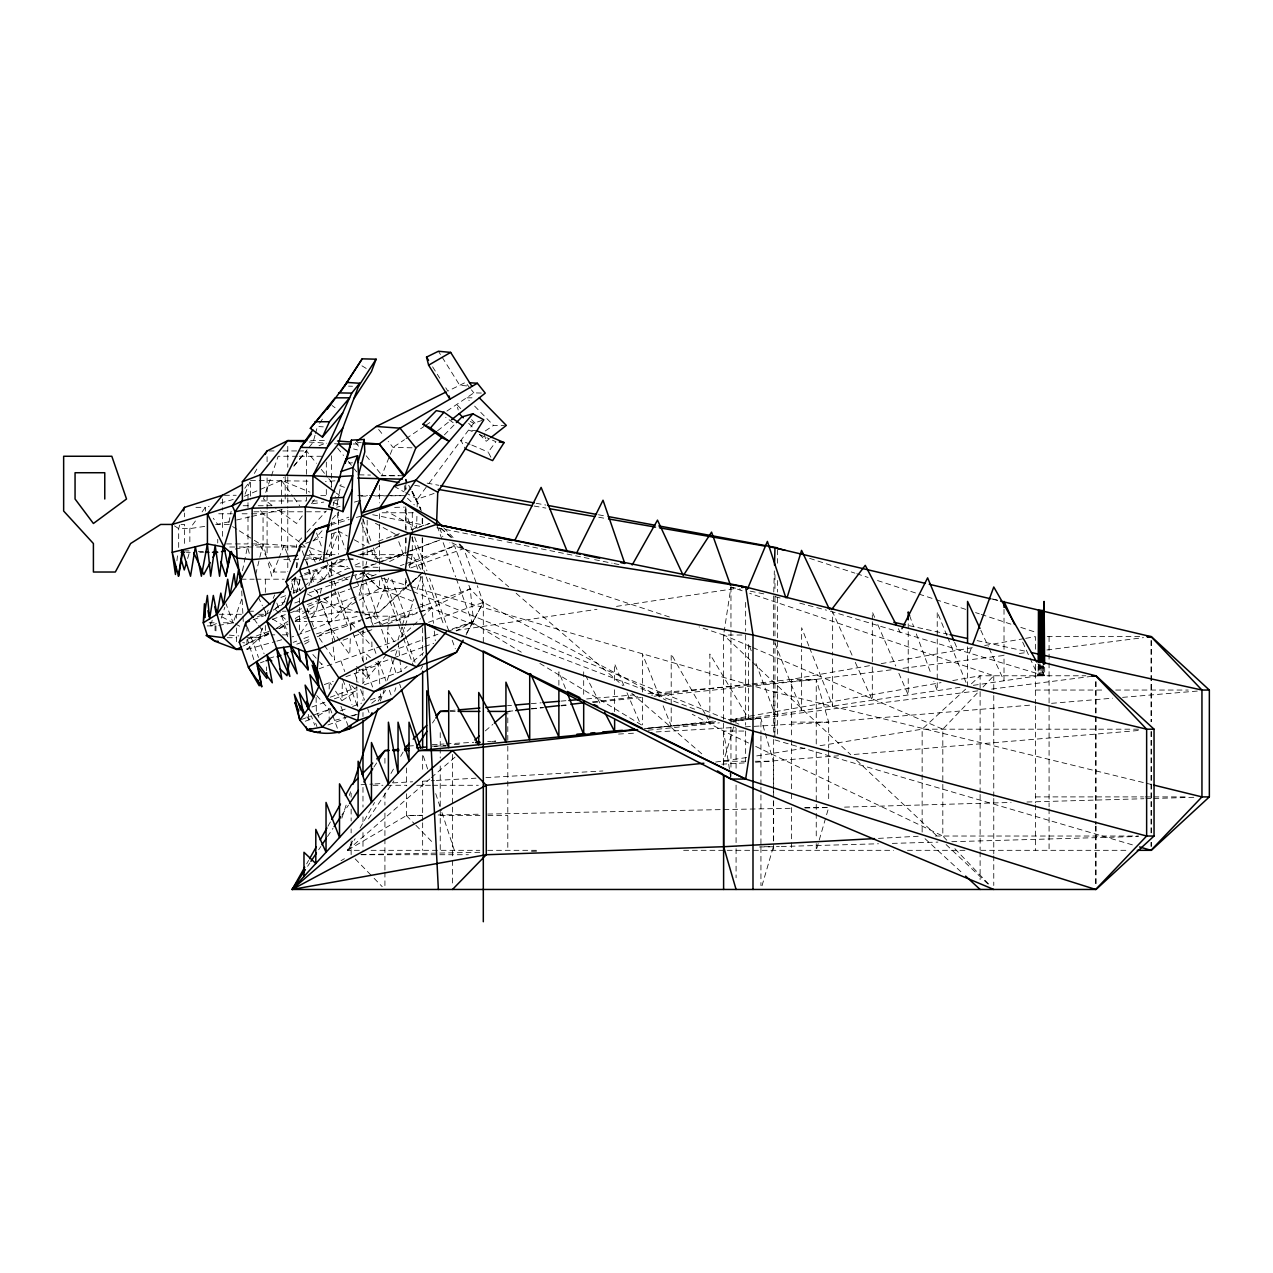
<?xml version="1.0" encoding="UTF-8"?>
<svg xmlns="http://www.w3.org/2000/svg" width="1273" height="1273" viewBox="0 0 1273 1273"><rect width="100%" height="100%" fill="white"/><g stroke="black" fill="none" stroke-linecap="round" stroke-linejoin="round"><path stroke-width="0.75" stroke-dasharray="5 3.75" d="M329.214 721.886L329.071 705.719M329.182 689.011L329.246 681.58L331.346 684.779M973.32 685.335L1038.1 675.772L1038.179 663.87M1039.007 663.87L1038.895 675.772L1038.848 663.87M1043.558 666.002L1043.478 675.772L1043.399 665.859M1040.057 663.87L1039.93 675.772L1039.834 663.87M1041.139 665.859L1041.028 675.772L1040.964 665.859M1042.316 665.859L1042.221 675.772L1042.141 665.859M356.615 668.245L356.87 690.65L341.896 700.755L342.437 678.604M416.908 516.313L416.621 527.754L386.562 511.253M417.146 506.765L417.337 499.127L427.935 484.838M773.761 592.025L774.334 570.909M350.298 638.728L349.725 654.624L340.973 642.356M350.568 630.771L350.855 622.831L358.779 631.71M176.931 560.804L177.759 552.975M387.772 629.88L389.299 616.132M293.124 593.504L295.447 576.987L289.21 583.989M296.848 567.694L298.264 558.386M742.207 590.799L730.957 586.996L723.605 635.02L723.605 764.707M336.884 505.397L338.745 495.865M339.127 493.956L341.005 484.424M228.869 522.614L231.113 511.364M216.394 623.579L211 625.902L212.145 620.174M242.459 570.734L247.503 546.801L249.938 555.999M361.627 583.989L359.05 595.207L404.719 587.76L410.702 582.716M362.041 582.111L366.767 561.52M406.405 580.408L404.719 587.76L379.179 612.186L363.951 615.161M409.349 567.551L412.293 554.678L412.293 535.551M311.726 617.516L316.197 611.215L322.324 584.848M333.096 505.747L335.308 496.343M255.73 574.346L263.05 543.921L263.05 513.783L260.535 510.712M315.036 435.271L313.11 442.288L308.289 448.303M315.513 433.504L317.438 426.487L323.278 426.869M179.652 525.065L178.681 528.613L178.681 550.875M296.45 592.852L300.476 578.276M246.946 639.667L246.946 649.437L259.947 637.709L262.445 628.703M723.653 765.216L723.653 761.254L734.457 724.082M734.998 722.221L736.08 718.513L941.065 682.614M762.018 885.737L773.363 846.72L779.315 846.545M187.624 558.497L189.852 550.875L184.267 550.875M401.838 627.096L397.94 640.064L412.07 626.65M402.395 625.25L405.196 615.973L390.731 576.255M262.222 628.098L258.817 639.317L264.1 653.845M394.694 691.366L395.855 687.738M291.246 589.781L295.447 576.987L300.539 590.99M341.848 818.189L346.813 803.072M349.295 795.514L350.552 791.742M380.388 701.073L384.112 689.743M387.231 680.291L398.417 646.302M401.52 636.85L404.623 627.414M405.26 625.52L413.948 599.074M417.067 589.638L421.411 576.414M221.216 618.169L224.796 607.348M241.743 599.09L233.134 622.799L218.845 625.377M969.469 653.097L971.49 647.591M329.198 556.842L338.841 531.318L347.402 536.013M326.095 554.598L335.054 531.525M245.068 494.099L249.81 482.085M278.246 559.897L271.786 576.255L267.664 561.043M278.962 558.083L283.974 545.353L291.024 563.525M388.631 578.101L373.435 616.275L362.328 620.317M402.809 475.768L381.884 475.322L389.538 456.116M390.238 454.381L393.023 447.396L404.448 439.694M283.847 602.304L286.759 595.303M308.862 585.644L315.513 569.843L323.644 579.199L348.038 568.251M257.48 616.578L266.455 614.27L268.698 608.987M273.202 598.39L274.697 594.857M319.3 560.661L323.231 552.53M466.013 635.004L483.31 602.336L477.232 585.66M378.145 701.137L385.56 690.348M466.698 632.983L483.31 602.336L470.198 588.858L454.588 545.958L449.846 542.807M420.838 669.343L422.684 666.002M254.393 473.445L258.292 466.523M306.666 863.842L308.591 860.421M327.925 826.272L330.837 821.149M359.304 850.316L347.465 850.316L354.228 838.35M360.036 828.102L374.533 802.499M390.97 773.459L394.837 766.632M400.645 756.385L403.541 751.261M307.62 866.308L309.832 862.999M318.664 849.775L320.876 846.465M327.495 836.536L333.017 828.277M341.848 815.054L348.484 805.125M373.88 767.094L377.19 762.145M422.302 815.293L406.437 815.579L347.465 850.316L355.199 838.732M368.438 818.889L393.85 780.858M432.502 723L434.714 719.691M319.603 423.273L323.915 416.844M317.136 583.177L323.644 579.199L337.409 559.706M300.523 633.27L307.239 623.818M244.782 488.291L249.333 481.958M195.421 521.007L189.852 528.613L189.852 545.305M202.089 511.889L205.43 507.338L209.138 506.288M429.112 483.247L473.604 423.288L482.101 420.392M490.869 457.214L488.227 452.106L495.945 441.699L486.843 437.785M302.29 515.836L296.561 523.489L277.641 509.502M311.471 503.599L314.908 499M386.515 654.497L362.678 683.665M293.84 466.316L307.095 449.799M244.289 496.327L281.444 480.367L283.943 477.423M293.968 465.663L306.507 450.944L316.404 463.261M313.031 541.136L323.247 529.393M332.173 519.129L338.57 511.794L338.57 525.288M301.733 537.874L296.561 543.539L296.561 547.326M306.92 532.225L326.318 511.03M946.841 840.26L942.816 836.027L942.816 729.19L977.68 692.639M983.042 687.022L993.767 675.772L749.717 593.345M444.404 434.873L455.018 424.004L445.661 417.305M300.508 590.29L303.308 587.585M304.724 586.232L325.761 565.96L347.609 558.656M411.259 590.767L405.737 588.508L411.227 583.225M412.595 581.904L422.206 572.643M311.917 629.642L331.585 621.479L356.297 597.849M419.899 575.285L379.179 612.186L359.782 612.186M413.486 625.298L420.551 618.598M421.968 617.246L431.865 607.858L470.198 588.858L473.572 621.224L456.275 630.978M307 716.731L309.005 719.881L311.71 717.32M965.618 689.139L922.145 729.19L817.059 746.169M971.426 683.792L980.115 675.772L1085.885 675.772M347.465 850.316L429.876 778.917M431.372 777.612L455.352 756.846M485.331 730.893L492.826 724.401M412.197 581.459L422.652 572.643L412.293 554.678L358.811 554.678M364.269 684.826L401.106 671.428L407.089 666.431M413.073 661.419L426.519 650.169M437.546 430.783L449.942 420.997M479.475 434.348L486.238 441.254L489.325 438.819M371.716 703.285L380.77 696.172L380.452 692.257M275.557 608.271L284.913 601.524M406.087 438.596L424.036 426.471M425.675 425.373L432.199 420.965M446.903 411.068L473.842 392.88L481.465 393.039M485.331 430.926L493.526 425.405L504.49 425.405M379.688 545.719L373.084 550.127L360.052 554.869M278.851 628.639L287.109 623.85M295.241 618.535L335.786 592.375M320.08 581.459L322.451 579.947M258.642 614.27L266.455 614.27L271.451 611.215M273.122 610.181L283.115 604.054L279.837 599.36M243.318 646L268.555 632.936M276.559 628.162L287.778 621.479M341.021 860.691L344.394 858.702M304.724 644.043L311.376 640.144M317.979 715.744L329.039 709.427L316.07 694.787L316.341 712.673M389.554 561.552L408.665 551.75M357.045 579.422L369.059 572.914M268.826 633.986L258.817 639.317L247.869 643.295L242.713 642.642M408.41 565.117L454.588 545.958L670.887 617.485M246.946 637.709L259.947 637.709L268.73 633.572M279.28 628.607L288.08 624.454M295.113 621.144L307.414 615.352M355.326 596.607L309.164 614.525L307.095 608.987M355.008 565.117L361.978 561.998M310.119 630.39L291.899 636.93M319.046 445.773L326.206 442.829M410.495 551.066L441.683 539.306M330.168 523.967L348.818 517.172M305.743 543.348L311.264 541.343M313.094 540.675L322.292 537.333M331.473 533.992L338.841 531.318L345.317 549.14M378.272 541.216L401.759 532.798M393.898 536.522L401.154 533.88M429.892 523.426L412.022 529.918L403.589 506.734M304.358 573.741L325.761 565.96L347.593 566.533M291.676 579.756L302.847 575.698M304.708 575.014L347.052 559.611M280.872 597.435L286.218 595.493M293.363 592.884L298.725 590.943M362.55 568.092L373.26 564.194M378.622 562.236L405.816 552.339M407.631 551.67L436.368 541.216M363.219 568.363L376.283 563.621M381.645 561.664L403.159 553.835L406.135 555.808M309.116 592.916L347.8 578.833M364.46 572.77L355.151 576.16L356.329 579.406M294.795 602.988L300.157 601.031M371.461 576.208L378.67 573.582M400.406 565.673L404.034 564.353M405.848 563.7L454.588 545.958M253.184 619.76L266.216 615.018M409.572 563.732L415.078 561.727L417.767 569.095M307.175 604.627L351.348 588.556M353.178 587.887L377.158 579.167M410.749 567.933L463.754 548.631L476.563 583.814M272.342 619.346L286.902 614.047M288.685 613.395L302.974 608.192M247.885 639.062L271.801 630.374M273.52 629.737L283.847 625.982L287.746 636.691M293.172 642.356L296.736 641.067M303.881 638.457L311.026 635.864M316.388 633.906L363.76 619.092M296.816 644.17L302.385 642.149M304.231 641.465L311.646 638.775M317.2 636.755L360.466 621.001M260.424 662.803L264.148 661.451M374.469 623.706L416.016 608.574M417.83 607.921L470.198 588.858M359.097 632.761L364.619 630.74M383.03 624.041L417.639 612.186M343.089 640.16L348.595 638.155M354.101 636.166L365.303 632.092M367.165 631.408L374.628 628.687M387.676 623.945L431.865 607.858L420.456 576.478M428.492 622.29L483.31 602.336L666.145 700.277M318.95 668.818L396.11 640.733M390.827 651.346L423.193 639.571M425.007 638.903L439.503 633.636M473.572 621.224L448.573 630.326L429.622 578.276M448.16 631.249L472.235 622.481L521.278 652.174M358.556 670.664L391.829 658.555M393.691 657.886L422.954 647.225M424.736 646.573L433.711 643.311M324.265 684.588L333.287 681.31M345.874 676.727L378.256 664.936L378.049 661.037M330.28 697.206L356.87 687.531M311.949 706.992L325.84 701.932M334.369 698.829L356.87 690.65L358.047 712.037M301.446 719.484L311.344 715.872L314.686 725.085M314.415 714.758L329.039 709.427M305.265 721.234L312.728 718.513M340.48 710.827L347.418 708.297M352.637 706.404L361.564 703.157M370.348 699.959L380.77 696.172M327.957 724.974L345.413 718.624M352.701 715.967L358.159 713.978M434.045 493.463L417.337 499.127L405.705 492.746M411.052 529.648L429.606 523.346M360.339 554.391L373.084 550.127L376.219 558.736M269.033 658.364L276.018 656.2M419.422 611.645L431.865 607.858L433.488 623.324M329.596 582.716L349.995 576.558M351.857 576.001L362.98 572.643L374.437 575.969M336.502 507.306L340.082 506.272M354.387 502.119L359.75 500.56M331.346 524.715L349.232 519.527M356.392 517.459L361.755 515.899M365.606 618.551L373.435 616.275L405.196 615.973M220.245 503.137L233.198 499.477M246.946 649.437L275.048 641.624M276.909 641.099L282.542 639.539M334.64 720.407L349.104 716.444M350.918 715.951L356.345 714.471M334.942 480.828L325.474 481.592M229.076 521.787L214.023 525.001M236.619 520.005L249.826 516.902M251.72 516.456L284.261 509.12M308.734 621.479L331.585 621.479L362.041 615.527M235.234 549.061L253.327 545.719M255.268 545.353L263.05 543.921L301.574 546.563M295.575 620.046L309.212 617.548M311.169 617.182L338.443 612.186L357.84 612.186M869.475 665.699L791.392 679.368L651.569 695.169M881.187 663.647L972.954 647.575M984.665 645.522L1023.699 638.68M1025.656 638.346L1035.426 636.627L1035.426 650.487M952.777 680.562L980.115 675.772L980.115 689.632M334.942 500.321L338.65 499.684M715.744 762.05L747.012 757.483M756.735 755.907L807.337 747.728M312.665 503.758L323.803 502.071M204.73 526.385L189.852 528.613L178.681 528.613L172.221 524.444M456.1 630.453L596.957 609.306M616.514 606.378L735.858 588.46M754.205 717.67L729.19 720.391M756.098 717.399L959.969 687.309M293.427 590.513L301.224 589.415M891.164 669.821L816.248 679.368L654.115 696.22M902.987 668.309L1003.522 655.484M1019.291 653.479L1027.184 652.476M1046.899 649.962L1143.488 637.63M977.791 690.857L733.264 721.393M991.587 689.107L1092.123 676.281M507.8 740.361L507.8 711.416L513.719 710.748M531.43 708.743L543.253 707.406M560.979 705.417L568.856 704.526M592.486 701.853L637.789 696.729M647.464 728.522L716.397 720.741M728.204 719.404L753.839 718.513M376.999 558.561L404.448 555.537M406.405 555.33L412.293 554.678M507.8 711.416L513.735 710.795M531.525 708.95L543.396 707.724M561.186 705.879L569.095 705.051M592.82 702.585L642.26 697.445M648.243 730.225L719.42 722.825M644.377 728.633L715.665 721.711M450.117 710.573L456.068 710.063M507.513 705.688L511.475 705.353M531.271 703.667L541.168 702.823M560.947 701.121L566.883 700.627M586.678 698.941L634.177 694.883M648.021 693.705L816.248 679.368L828.675 722.109L828.675 747.935M434.395 746.344L446.282 745.341M454.19 744.657L460.126 744.148M491.792 741.459L495.754 741.109L487.718 741.507M648.132 728.124L715.426 722.396M733.232 720.868L760.936 718.513L764.723 731.514M745.421 726.835L828.675 722.109L1031.83 705.003M1051.562 703.332L1112.697 698.193M1122.563 697.365L1197.511 691.048M755.526 762.256L838.461 755.764M854.231 754.443L1140.242 730.352M408.426 746.026L414.377 745.692M432.215 744.673L444.102 744.005M446.091 743.878L473.842 742.302M618.551 734.06L626.475 733.614M628.464 733.503L634.415 733.168M656.216 731.927L735.508 727.408M361.055 784.725L372.941 784.041M374.93 783.929L382.855 783.484M392.768 782.911L412.595 781.781M422.493 781.224L434.395 780.54M436.384 780.429L476.022 778.169M485.936 777.612L602.893 770.961M721.823 764.182L745.612 762.829M348.818 463.006L352.462 462.815M878.465 838.382L918.167 836.25M394.646 507.386L404.448 507.084M844.54 807.13L1011.08 802.451M1026.945 802.006L1143.918 798.728M1145.907 798.664L1151.858 798.505M1153.831 798.442L1195.474 797.28M781.304 846.497L878.45 843.776M892.325 843.378L937.93 842.105M951.806 841.708L1138.189 836.472M438.167 814.991L479.794 814.195M487.718 814.052L791.01 808.291M804.886 808.021L828.675 807.575L816.248 850.316L816.248 840.594M361.055 854.549L479.985 852.289M531.525 851.303L537.477 851.191M759.488 846.975L773.363 846.72L760.936 846.72M361.039 496.152L366.99 496.072M374.93 495.993L388.822 495.834M390.811 495.802L404.719 495.658M471.997 397.828L466.523 397.828L469.212 400.581M310.628 440.601L327.782 440.601M353.257 443.991L358.811 443.991M269.064 450.944L274.968 450.944M282.861 450.944L296.657 450.944M298.63 450.944L306.507 450.944L306.507 476.293M297.421 456.259L278.151 456.259L263.447 499L276.066 508.341M299.346 456.259L324.392 456.259M381.136 475.8L398.815 475.8M250.479 480.367L310.166 481.162M224.43 495.277L236.205 495.277M320.764 495.658L328.625 495.658M357.84 495.658L367.531 495.658M369.472 495.658L385.067 495.658M387.04 495.658L402.745 495.658M261.379 500.957L306.507 500.957L306.507 478.107M312.219 500.957L317.916 500.957M243.175 505.731L250.479 505.731M258.212 505.731L273.695 505.731M195.931 507.338L205.43 507.338L205.43 511.141M253.884 511.794L302.56 511.794M306.507 511.794L325.363 511.794M413.439 512.764L379.449 512.764L379.449 522.423M218.701 513.783L232.291 513.783M242.109 513.783L247.996 513.783L247.996 543.921L224.43 543.921M251.752 513.783L263.05 513.783L299.426 542.107M181.021 524.444L184.537 524.444L184.537 546.738M229.283 524.444L217.747 524.444L213.275 518.222M251.752 543.921L263.05 543.921L267.155 559.133M229.665 547.008L237.239 547.008M239.133 547.008L298.455 547.008M300.348 547.008L306.029 547.008M186.431 552.307L190.234 552.307M199.734 552.307L203.537 552.307M309.291 554.678L321.178 554.678M323.151 554.678L335.038 554.678M306.507 558.083L327.256 558.083M283.831 559.643L291.597 559.643M293.49 559.643L301.112 559.643M303.022 559.643L322.053 559.643M339.493 559.643L357.299 559.643M285.598 572.023L274.65 572.023L268.348 560.295M241.106 579.199L254.154 579.199M256.016 579.199L284.261 579.199M293.729 579.199L323.644 579.199M248.537 611.215L254.139 611.215M282.367 611.215L286.154 611.215M293.729 611.215L303.133 611.215M304.995 611.215L316.197 611.215M218.972 614.27L241.743 614.27M295.4 621.479L306.825 621.479M209.154 622.799L215.057 622.799L215.057 633.365M223.3 622.799L233.134 622.799L225.989 603.736M207.197 625.902L215.949 625.902L215.949 633.54M258.626 625.393L265.341 634.845L274.809 634.845M282.367 634.845L288.048 634.845M741.968 635.02L723.605 635.02L699.132 626.873M1047.218 636.627L1143.154 636.627M227.246 637.709L236.539 637.709M1035.426 690.046L1104.2 690.046M1115.721 690.046L1188.234 690.046M777.596 691.907L773.65 691.907L752.645 685.797M450.165 711.416L456.132 711.416M755.621 718.513L760.936 718.513L760.936 734.06M791.392 722.109L828.675 722.109M1138.587 729.19L922.145 729.19L922.145 772.727M743.814 731.052L723.605 731.052L692.257 714.264M432.279 746.137L446.186 746.137M723.653 761.254L745.644 761.254M755.207 761.254L773.363 761.254L773.363 785.107M373.005 785.282L382.934 785.282M386.912 785.282L406.787 785.282M416.732 785.282L430.64 785.282M432.629 785.282L478.33 785.282M1035.426 796.898L1143.504 796.898M1145.111 796.898L1188.234 796.898M804.775 807.575L826.893 807.575M406.437 793.763L406.437 815.579L422.35 815.579M440.235 815.579L479.985 815.579M487.925 815.579L507.8 815.579M935.305 836.027L1138.587 836.027M371.143 850.316L479.81 850.316M487.734 850.316L537.206 850.316M683.649 850.316L725.212 850.316M727.185 850.316L893.582 850.316M907.458 850.316L964.966 850.316M980.831 850.316L1127.576 850.316M361.071 854.724L468.4 854.724M412.054 447.81L393.023 447.396L388.233 441.429M359.05 474.829L370.459 475.068M348.531 386.149L352.51 386.244M355.533 566.74L379.354 567.36M198.349 551.304L203.807 551.591M348.102 558.608L355.74 559.022M309.212 442.033L326.747 443.211M334.544 443.72L338.443 443.991M357.363 442.431L361.325 442.718M229.204 635.116L238.815 635.927M250.335 636.898L259.947 637.709M466.714 385.91L459.712 385.258L441.46 356.106M476.802 430.831L468.639 429.956L472.283 431.515M414.696 485.299L422.525 486.668M534.135 506.033L545.878 508.086M598.756 517.252L606.585 518.62M427.139 483.135L438.835 485.299M536.172 503.281L545.91 505.063M598.469 514.769L604.325 515.851M372.718 514.738L423.32 524.985M436.941 527.738L505.063 541.518M507.004 541.916L592.645 559.245M594.586 559.643L612.106 563.175M614.047 563.573L619.887 564.751M730.829 587.203L740.568 589.176M750.29 591.149L763.911 593.902M909.304 625.695L948.067 634.225M977.139 640.621L1027.534 651.696M992.86 599.297L998.653 600.665M992.351 598.915L1000.085 600.745M1151.794 784.598L773.65 691.907L774.907 738.006M353.623 448.955L357.347 449.894M775.289 596.719L782.736 598.676M799.826 603.163L826.527 610.181M382.075 578.181L408.824 585.946M410.733 586.503L750.736 685.256M774.971 739.915L1133.893 845.288M830.346 611.183L1044.735 675.772L1044.656 666.002M305.329 554.678L322.069 559.897M331.362 562.793L349.964 568.585M809.644 558.338L854.899 573.136M856.777 573.741L868.091 577.449M877.511 580.536L917.101 593.473M918.995 594.093L934.08 599.026M935.957 599.647L966.127 609.512M975.548 612.584L979.319 613.825M981.212 614.429L1011.367 624.295M1020.803 627.382L1035.888 632.315M333.303 502.628L340.718 505.158M339.732 485.681L345.047 487.527M309.625 547.613L321.528 551.925M326.636 553.771L331.744 555.617M412.882 601.317L379.449 588.508L371.223 580.583M420.313 604.15L695.122 709.363M413.089 591.515L738.929 724.178M281.444 503.774L281.444 480.367L309.896 492.126M479.571 434.65L485.029 437.005M470.023 444.293L460.921 440.378L465.329 448.86M471.837 445.073L488.227 452.106M751.006 646.779L723.605 635.02L751.054 660.862M752.836 647.575L942.816 729.19M748.556 743.002L723.605 731.052L730.957 779.06M755.685 746.408L942.816 836.027M451.947 542.791L463.754 548.631L459.744 544.462M222.011 616.896L233.643 623.022M235.298 623.897L241.95 627.398M307.43 594.045L312.633 596.846M314.351 597.785L321.289 601.524L373.435 616.275L384.907 627.159M470.278 421.458L473.604 423.288M394.073 486.35L404.05 491.839M375.44 523.283L396.205 534.692M354.244 539.784L364.524 545.417M361.946 365.828L366.688 368.709M539.879 663.424L643.024 725.849M342.103 576.112L325.761 565.96L347.513 625.711M343.726 577.13L351.905 582.207M272.629 619.012L283.847 625.982M232.625 526.576L237.637 529.743M239.308 530.809L252.675 539.291M254.345 540.357L259.358 543.539L267.457 558.624M407.631 556.794L415.078 561.727M332.062 405.546L335.085 407.726M336.374 493.128L339.509 495.436M300.937 543.3L305.488 546.833M441.047 528.327L451.565 537.429M459.076 543.921L508.643 586.789M516.154 593.282L622.799 685.526M631.806 693.324L702.41 754.38M440.84 528.247L452.297 538.447M459.458 544.812L463.754 548.631M925.041 838.7L962.722 873.421M370.379 657.68L366.433 654.051L366.64 659.605M375.63 662.517L378.256 664.936L380.293 690.316M752.502 662.231L850.746 754.746M856.522 760.188L937.421 836.393M946.094 844.556L989.439 885.371M407.471 498.284L414.377 504.872M369.902 579.247L362.98 572.643L362.98 582.493M371.286 580.583L379.577 588.508L406.055 588.508L406.055 582.222M314.32 589.113L318.584 593.186M324.249 598.612L338.443 612.186L379.577 588.508L379.449 578.388M275.429 609.656L286.409 620.174M369.838 579.247L362.98 572.643L381.009 627.414M351.634 685.59L356.87 690.65M474.622 406.103L493.526 425.405M460.746 408.585L456.689 404.448L458.216 409.986M471.551 419.629L476.945 425.134M468.687 423.32L474.081 428.842M406.437 815.579L414.552 823.917M415.905 825.302L433.472 843.363M355.199 858.893L372.766 876.954M374.119 878.338L382.218 886.676M443.72 527.77L453.077 537.508M954.893 848.693L989.758 885.244M356.583 666.368L367.324 678.079L366.91 666.988M312.84 654.497L318.091 660.337M319.396 661.785L322.021 664.697L321.496 660.91M360.1 633.19L371.971 646.525L371.796 640.605M470.246 388.392L465.457 382.425L447.841 391.113L443.784 384.637M471.456 389.888L473.842 392.88M378.638 429.478L383.428 435.446M355.374 442.288L360.195 448.303M366.226 455.798L381.884 475.322M337.552 448.048L343.519 455.479M348.293 461.431L353.082 467.382M354.276 468.878L356.663 471.853M321.337 469.419L327.511 477.12M328.752 478.664L331.219 481.751L331.219 487.511M281.444 480.367L292.838 496.215M293.983 497.807L299.68 505.731M339.875 640.812L331.123 628.544L321.289 601.524L306.554 606.887L309.18 614.095M254.139 619.092L257.496 623.818M394.264 641.703L387.565 632.124L387.66 647.305M335.563 691.159L341.896 700.755M438.405 351.253L440.442 354.483M432.629 366.831L439.726 378.161M1037.877 663.822L1044.735 675.772M705.035 713.739L671.205 653.988L671.205 726.024L662.358 703.858M705.99 715.442L709.857 722.268M898.34 628.703L900.17 632.22M585.516 675.327L600.983 705.178M412.181 491.553L420.917 509.232L412.404 491.649M410.94 489.787L405.737 479.189L405.737 491.044M411.8 491.553L421.331 510.998M309.562 550.366L315.306 562.157M258.308 597.164L262.381 605.725M263.193 607.428L266.455 614.27M980.815 630.294L988.278 646.525M989.105 648.339L1004.015 680.8L1004.015 655.006M1022.68 642.149L1029.173 656.311M1029.984 658.077L1038.1 675.772M852.067 655.181L832.637 611.931L832.637 655.086M855.297 662.39L872.307 700.245L872.307 666.877M874.646 617.341L872.307 611.931L872.307 619.776M877.781 624.566L895.731 666.065M898.865 673.29L908.222 694.947L908.222 675.183M623.897 685.558L614.62 663.933L614.62 681.835M627 692.767L640.144 723.414M954.607 642.372L957.614 649.532M946.841 635.466L937.23 611.931L937.23 690.666L933.857 681.501M947.589 637.28L966.812 684.381M659.414 696.474L642.451 653.988L642.451 695.344M808.848 645.968L801.64 627.748L801.64 647.496M809.564 647.798L832.637 706.101L832.637 657.043M775.082 643.517L801.64 710.668L801.64 649.469M565.451 688.422L558.879 671.826L558.879 685.638M751.245 650.805L748.508 643.517L748.508 718.513L709.857 653.988L709.857 718.37M756.003 663.567L775.082 714.599M909.574 615.591L913.632 626.571M916.321 633.906L931.152 674.181M439.631 527.945L442.861 536.84M437.196 526.195L455.591 576.764M456.275 578.626L472.235 622.481M414.616 537.047L426.916 570.813M452.186 640.255L455.288 648.769M411.911 537.413L425.628 575.094M426.296 576.955L444.261 626.284M398.735 541.646L403.159 553.835M363.06 519.464L371.493 542.648M373.435 547.995L377.97 560.454M384.319 577.878L406.66 639.285M407.344 641.131L415.332 663.106M361.421 522.805L369.313 544.478M371.207 549.697L374.373 558.401M380.882 576.255L397.001 620.556M398.29 624.088L402.809 636.5M403.446 638.266L413.136 664.904M356.917 581.013L373.801 627.398M374.198 648.705L376.156 654.083M378.765 661.26L385.99 681.071M389.315 690.221L391.145 695.265M316.563 533.005L322.483 549.252M326.413 560.088L332.126 575.746M334.035 581.029L336.008 586.423M337.982 591.865L372.973 687.993M354.801 673.465L358.031 682.344M360.609 689.441L364.492 700.086M367.722 708.95L369.011 712.498M302.242 550.891L304.931 558.258M305.6 560.088L308.273 567.456L306.586 560.2M308.941 569.302L313.429 581.602M316.563 590.211L317.741 593.457M318.33 595.064L335.213 641.449M340.862 660.846L344.776 671.603M349.343 684.174L357.808 707.39M342.946 679.798L351.984 704.637M311.805 621.94L313.826 627.494M340.957 706.356L342.867 711.607M343.503 713.357L348.611 727.376M330.121 708.313L332.046 713.564M332.683 715.315L339.048 732.834M317.486 713.628L318.839 717.32M276.846 603.084L280.203 612.297M281.556 615.989L288.112 634.002M315.704 723.255L316.961 726.676M247.614 627.589L250.097 634.4M251.338 637.821L258.483 657.441M253.82 659.637L247.487 639.507M381.629 629.308L387.851 648.196M391.575 659.525L396.555 674.626M399.658 684.078L400.9 687.85M427.633 769.067L422.652 753.95L422.652 771.661M435.716 793.636L441.317 810.63M441.938 812.524L454.366 850.316M765.264 733.375L773.363 761.254M484.201 433.886L486.238 441.254M291.851 583.034L294.54 593.123M308.687 569.381L312.06 584.084M210.236 622.083L211 625.902M308.257 714.328L309.005 719.881M337.25 513.067L338.507 522.646M434.284 631.058L435.302 640.733M398.131 642.022L399.722 657.711M399.913 659.669L401.106 671.428M241.711 590.974L242.904 614.541M243 616.498L243.302 622.386M266.391 666.925L266.534 670.744M371.143 616.944L371.414 626.809M1151.381 640.59L1151.381 721.711M1151.381 731.593L1151.381 834.483M1151.381 842.392L1151.381 846.354M1150.999 640.59L1150.999 721.711M1150.999 731.593L1150.999 834.483M1150.999 842.392L1150.999 846.354M1096.069 681.707L1096.069 824.156M1096.069 826.145L1096.069 885.499M1095.687 681.707L1095.687 824.156M1095.687 826.145L1095.687 885.499M1049.079 636.627L1049.079 806.78M1049.079 808.769L1049.079 850.316M1035.426 664.331L1035.426 703.905M1035.426 705.879L1035.426 802.833M1035.426 804.807L1035.426 850.316M1004.015 609.369L1004.015 653.017M993.767 675.772L993.767 693.578M993.767 695.567L993.767 796.468M993.767 798.442L993.767 853.849M993.767 855.822L993.767 885.499M980.115 691.605L980.115 792.506M980.115 794.479L980.115 849.887M980.115 851.86L980.115 879.563M967.56 646.764L967.56 686.179M922.145 774.7L922.145 832.081M908.222 623.786L908.222 629.721M908.222 631.694L908.222 673.194M872.307 621.733L872.307 664.92M828.675 749.924L828.675 801.608M816.248 743.973L816.248 679.368L791.392 679.368L791.392 738.006M816.248 751.913L816.248 811.458M816.248 813.399L816.248 838.652M791.392 739.995L791.392 791.679M791.392 793.668L791.392 801.608M791.392 807.575L791.392 850.316M777.596 549.777L777.596 563.223M777.596 580.504L777.596 592.025M777.596 597.833L777.596 736.08M774.971 574.744L774.971 592.025M774.971 595.875L774.971 736.08M773.65 595.875L773.65 737.449M773.65 739.422L773.65 798.823M773.65 800.812L773.65 850.316M773.363 787.08L773.363 793.047M773.363 801.003L773.363 842.742M760.936 736.001L760.936 785.107M760.936 787.08L760.936 793.047M760.936 795.036L760.936 885.562M745.644 602.368L745.644 631.169M745.644 635.02L745.644 725.164M745.644 731.052L745.644 761.779M736.08 718.513L736.08 726.278M736.08 728.22L736.08 771.183M736.08 785.107L736.08 846.72M736.08 848.661L736.08 877.797M730.957 586.996L730.957 725.164M730.957 727.138L730.957 769.465M730.957 771.39L730.957 777.151M642.451 697.302L642.451 724.878M614.62 689.775L614.62 711.639M583.686 671.826L583.686 697.302M507.8 746.137L507.8 850.316M483.31 602.336L483.31 643.995M452.504 754.428L452.504 805.125M452.504 807.114L452.504 858.591M452.504 860.516L452.504 885.594M440.235 732.643L440.235 746.137M440.235 748.126L440.235 758.04M440.235 765.98L440.235 807.655M440.235 809.628L440.235 850.316M422.652 518.557L422.652 526.29M422.652 537.874L422.652 570.702M422.652 576.574L422.652 610.085M422.652 627.828L422.652 655.42M422.652 781.479L422.652 820.814M422.652 822.788L422.652 850.316M422.206 518.557L422.206 526.29M422.206 537.874L422.206 570.702M412.293 512.589L412.293 533.626M406.437 767.969L406.437 785.823M406.055 479.189L406.055 489.055M406.055 508.818L406.055 530.157M406.055 537.874L406.055 543.666M405.737 506.845L405.737 530.157M405.737 537.874L405.737 555.251M405.737 578.388L405.737 588.508M404.719 485.729L404.719 491.68M384.923 758.278L384.923 765.996M384.923 793.222L384.923 805.125M384.923 813.065L384.923 836.87M384.923 838.859L384.923 870.159M384.923 872.1L384.923 885.594M379.577 485.108L379.449 502.899M379.577 524.349L379.449 564.91M379.449 566.851L379.449 572.643M367.197 520.084L367.197 547.772M367.197 549.761L367.197 557.669M362.98 518.557L362.98 549.459M362.98 551.4L362.98 559.118M362.98 561.043L362.98 568.776M362.98 584.466L362.98 614.032M362.98 629.801L362.98 661.324M362.98 669.216L362.98 688.916M362.98 690.889L362.98 700.739M362.98 712.562L362.98 716.508M362.98 787.382L362.98 807.05M362.98 816.884L362.98 824.745M362.98 832.606L362.98 850.316M351.141 793.222L351.141 797.184M351.141 809.103L351.141 821.005M351.141 828.93L351.141 832.908M351.141 840.848L351.141 854.724M338.57 527.213L338.57 554.232M331.585 455.814L331.585 486.461M331.585 522.057L331.585 526.02M331.585 533.928L331.585 555.696M331.585 561.616L331.585 575.46M331.585 583.352L331.585 621.479M326.318 462.131L326.318 477.773M326.318 489.516L326.318 497.329M299.394 579.199L299.394 590.497M299.394 598.024L299.394 605.566M299.394 607.444L299.394 631.106M296.561 562.523L296.561 568.235M287.778 446.314L287.778 467.223M287.778 476.77L287.778 496.168M287.778 497.886L287.778 508.213M287.778 510.187L287.778 571.497M285.2 476.484L285.2 499M281.444 509.661L281.444 547.008M267.091 456.721L267.091 462.497M267.091 477.9L267.091 556.158M265.341 579.199L265.341 592.375M265.341 611.215L265.341 616.562M265.341 625.489L265.341 634.845M250.479 482.324L250.479 499.875M247.996 495.277L247.996 500.83M247.996 502.692L247.996 510.091M246.946 625.998L246.946 631.854M236.539 614.27L236.539 618.185M236.539 627.955L236.539 643.581M222.457 498.984L222.457 510.091M222.457 513.783L222.457 536.379M217.747 539.306L217.747 543.014M184.537 513.035L184.537 516.838M331.123 628.544L318.027 636.245L334.656 660.114L331.123 628.544"/><path stroke-width="1.5" d="M1038.195 661.88L1038.609 610.276L1038.832 661.88M1039.023 661.88L1039.484 610.276L1039.834 661.88M1043.574 664.045L1044.099 601.429L1044.64 664.045M1040.073 661.88L1040.646 610.276L1040.948 661.88M1041.171 661.88L1041.744 610.276L1042.126 661.88M1042.364 661.88L1042.873 610.276L1043.367 663.87M456.402 422.572L461.972 416.892L472.84 413.789L483.804 419.819L437.753 492.205L436.544 524.428L299.537 569.874L286.091 581.793L292.36 599.026L288.716 611.358L291.262 646.191L300.539 661.626L298.55 649.166M774.493 565.132L774.971 547.851L769.099 546.833M342.994 511.635L343.583 497.393L352.716 475.752L339.986 476.5L330.853 498.141L328.832 506.686L342.994 511.635L352.128 489.994M338.777 481.64L341.164 471.487L345.97 459.107L357.602 455.734L353.067 467.398L350.696 523.887L347.131 553.532L353.623 571.338L349.852 584.084L365.462 626.984L383.682 653.94L416.669 666.75L456.546 652.237L463.165 640.176M328.307 524.635L315.243 529.393L299.537 569.874L306.491 589.017L302.449 602.718L319.237 648.848L317.12 669.471L318.855 686.561L336.995 712.1L357.793 720.598L370.3 716.047L392.37 698.622L417.178 676.011L456.546 652.237L462.083 641.735M176.295 566.66L175.451 574.489L172.221 552.307L178.506 576.255L183.089 549.713M223.093 546.833L219.577 576.255L215.153 545.353L210.65 576.255L207.419 543.921L207.419 513.783L222.457 495.277L241.727 485.029M323.342 561.711L326.89 532.05L332.651 507.625M178.506 576.255L182.294 549.904L190.52 576.255L195.342 546.801L201.373 576.255L207.419 543.921L224 547.008L237.096 558.083L252.165 559.643L297.452 555.41M357.602 455.734L359.75 500.56L361.755 515.899L410.622 533.864L405.323 569.906L424.88 623.595L438.358 889.461M299.394 550.938L300.237 545.369L315.243 529.393L329.564 525.24M361.755 512.748L401.632 501.371L436.544 524.428L745.644 586.996L1095.687 675.772L1146.639 729.19L1146.639 836.027L1095.687 889.461L745.644 779.06L752.995 731.052L424.88 623.595L365.462 626.984L319.237 648.848L305.838 652.142L291.262 646.191L266.821 621.351L275.509 599.392L287.969 585.389M289.798 658.968L286.982 675.661L280.076 669.009M241.743 649.437L236.539 649.437L223.523 637.709L217.031 614.27L220.818 593.091L223.427 604.946L227.692 579.199L229.999 595.366L234.137 573.693L235.776 586.964L238.433 570.352L248.537 611.215L253.025 617.516M220.85 561.52L225.814 576.255L230.349 551.782M345.97 459.107L345.158 463.213L351.443 440.14L364.205 439.456L364.81 451.788L358.525 474.861M349.9 448.001L351.443 440.14M230.54 552.53L227.851 565.53L224 547.008L207.419 513.783L172.221 524.444L160.684 524.444L130.61 543.539L115.334 572.023L93.406 572.023L93.406 543.539L63.65 511.03L63.65 456.259L111.817 456.259L126.52 499L93.406 523.489L75.059 499L75.059 472.729L104.768 472.729L104.768 499M225.814 576.255L231.336 551.48L241.297 576.255M346.527 460.428L349.423 449.783M357.92 462.529L364.205 439.456M327.225 409.222L346.988 382.425L359.654 383.268L342.771 428.174L338.443 443.991L312.903 475.8L312.903 495.658L305.329 506.845L305.329 541.28M183.567 510.887L184.537 507.338L222.457 495.277M186.51 562.316L184.267 569.954L180.909 558.497M787.048 597.769L801.56 550.397L829.503 609.401M224 547.008L235.028 511.794L242.379 500.957L242.379 481.751L267.091 450.944L287.778 440.601L306.825 440.601M257.098 661.371L261.729 686.656L248.378 667.179L239.276 642.197L245.753 622.465L275.509 599.392M290.658 591.611L285.868 606.234L239.276 642.197M353.035 784.184L377.906 708.631M972.843 643.915L993.767 586.996L1036.89 662.119M341.148 391.113L362.184 358.843L376.108 359.193L371.445 371.589L353.814 398.799M286.091 581.793L300.237 545.369M328.959 526.751L326.89 532.05L350.696 523.887L359.75 500.56M436.002 431.993L415.857 447.889L404.719 475.8L379.179 443.991L363.314 442.861M747.346 589.383L767.396 541.407L785.855 597.785M328.832 506.686L331.887 499.477M322.467 437.069L329.421 421.729L349.614 397.828L335.149 397.828L310.341 428.365L322.467 437.069L342.66 413.168M359.654 383.268L351.746 393.118L326.954 447.889L312.903 475.8L260.313 474.829L242.379 481.751M372.05 712.737L370.3 716.047C352.987 730.925 329.596 738.197 307.668 729.715L299.792 720.072L308.464 708.265L318.855 686.561L312.187 665.127L318.027 678.366L312.903 661.387M286.616 475.322L300.651 447.396L312.824 429.908M901.936 628.719L927.619 577.862L953.859 640.574M210.252 562.491L203.807 574.489L193.687 552.705M213.021 557.351L215.789 552.196L217.747 552.307L212.464 552.307M265.134 454.413L267.091 450.944M632.172 564.989L657.489 520.132L683.283 575.587M305.313 441.779L287.778 440.601L260.313 474.829L260.313 496.168L252.165 508.213L252.165 559.643L241.106 579.199L217.031 614.27L203.266 622.799L207.197 635.116L215.057 641.274L236.539 649.437L241.615 646.859M1092.202 675.772L1096.069 675.772L1154.038 729.19L1154.038 836.027L1096.069 889.461L292.154 889.461L304.724 867.247M309.562 858.718L316.325 846.768M320.191 839.925L326.97 827.975M331.807 819.446L340.496 804.075M345.333 795.53L351.141 785.282L357.888 778.344M404.512 749.558L409.142 743.368M351.221 725.769L349.248 729.127L345.285 729.302M476.802 430.831L504.108 442.574L492.619 460.603L465.329 448.86M362.184 358.843L344.553 386.037L346.988 382.425M358.477 386.403L376.108 359.193M684.333 573.98L711.559 532.13L730.559 585.389M379.895 507.577L394.073 486.35L441.747 437.578L449.21 441.301L430.497 427.919L423.05 424.195L436.321 410.622L443.991 412.229L462.688 425.612M1154.038 729.19L1146.639 729.19L752.995 635.02L405.323 569.906L347.131 553.532L361.755 515.899L401.632 501.371L415.825 480.16L472.84 413.789M874.503 838.605L723.653 846.72L486.286 854.724L292.154 889.461L305.409 869.618M310.93 861.344L316.452 853.085M321.974 844.811L326.397 838.191M334.131 826.623L340.75 816.709M349.582 803.47L358.413 790.247M363.935 781.972L372.782 768.749M378.304 760.49L384.923 750.561L388.886 750.227M417.035 746.137L426.98 731.259M435.812 718.036L440.235 711.416L448.144 710.748M184.537 507.338L172.221 524.444L172.221 552.307L207.419 543.921M242.491 491.473L232.243 505.731L207.419 513.783M831.555 609.608L865.258 565.339L896.494 625.186M311.439 433.95L300.651 447.396L326.954 447.889L342.771 428.174M320.446 731.323L317.375 732.436L307.27 730.193L310.739 728.602M310.341 428.365L330.534 404.448M446.314 631.917L416.669 666.75L374.294 691.621L359.018 710.748L357.793 720.598L339.048 732.834L322.483 726.963L307.668 729.715M430.497 427.919L443.991 412.229M703.874 763.243L486.286 785.282L292.154 889.461L418.706 750.561L635.036 729.54M361.946 774.175L372.766 763.068M376.808 758.899L384.923 750.561L388.901 750.561M413.2 739.199L426.71 725.308M436.178 715.585L440.235 711.416L448.176 711.416M452.504 889.461L486.286 854.724L486.286 785.282L452.504 750.561L418.706 750.561L409.015 722.189L409.015 761.206L398.035 722.189L398.035 773.252L388.408 722.189L388.408 783.834L371.461 742.509L371.461 802.42L358.111 761.206L358.111 817.075L339.509 783.834L339.509 837.491L326.031 802.42L326.031 852.289L315.799 829.36L315.799 863.508L303.976 852.289L303.976 876.476M1147.068 636.627L1151.381 636.627L1209.35 690.046L1209.35 796.898L1151.381 850.316L1137.266 850.316M292.154 889.461L452.504 750.561L637.614 729.636M474.829 739.979L479.332 736.08M494.322 723.096L506.304 712.721M451.485 419.772L485.268 393.118L477.359 383.268L469.419 382.712M490.869 437.594L506.32 425.405L479.3 397.828M356.87 441.158L376.235 426.487L446.107 391.989M364.364 443.991L379.179 443.991L400.04 428.174L477.359 383.268M435.589 627.764L424.88 623.595L383.682 653.94L338.825 677.841L326.779 698.479L336.995 712.1L322.483 726.963L308.464 708.265L299.235 692.496L303.801 714.614L294.286 694.294L299.792 720.072L294.97 702.473L298.805 711.066M291.262 646.191L276.655 648.371L248.378 667.179L259.231 685.765L258.021 680.243M288.716 611.358L302.449 602.718L349.852 584.084L405.323 569.906L353.623 571.338L306.491 589.017L292.36 599.026L285.868 606.234L305.838 652.142L317.12 669.471L326.779 698.479L359.018 710.748L392.37 698.622M449.098 395.967L449.926 399.197L428.619 365.192L450.658 352.398L471.965 386.403M428.619 365.192L426.535 357.108L438.405 351.253L450.658 352.398M249.476 621.113L245.753 622.465L246.135 626.252M266.009 660.767L269.733 659.414M277.164 656.709L280.887 655.356M284.34 654.099L287.778 652.842M417.178 676.011L374.294 691.621L338.825 677.841L319.237 648.848M341.164 471.487L353.067 467.398M284.468 653.59L287.762 652.572M291.056 651.553L292.949 650.964L308.05 669.789L305.663 651.299M394.073 486.35L415.825 480.16L437.753 492.205M329.596 501.355L312.903 495.658L260.313 496.168L242.379 500.957L232.243 505.731L235.028 511.794L252.165 508.213L305.329 506.845L332.237 509.614M221.454 551.623L225.146 550.938M741.729 587.585L745.644 586.996L752.995 635.02L752.995 889.461M283.688 591.897L260.313 595.207L248.537 611.215L223.523 637.709L206.051 635.45L215.057 641.274L218.192 641.274M1147.434 637.136L1151.381 636.627M1092.123 676.281L1096.069 675.772M515.676 710.525L529.473 708.966M545.226 707.183L559.006 705.624M570.829 704.303L584.609 702.744M458.041 709.904L479.81 708.043M485.745 707.533L505.54 705.847M515.438 705.003L529.282 703.826M543.141 702.648L558.974 701.296M568.872 700.452L580.743 699.434M392.848 749.892L398.783 749.383M404.719 748.874L408.681 748.54M416.589 747.872L426.487 747.028M475.959 742.796L479.921 742.461M576.892 734.203L584.8 733.519M590.752 733.025L594.698 732.675M602.622 732.007L622.402 730.32M630.326 729.652L634.288 729.302M330.853 498.141L343.583 497.393M475.816 742.191L479.794 741.968M314.956 421.729L329.421 421.729M351.396 443.991L338.443 443.991L348.722 452.79M402.268 479.189L357.84 478.091M785.139 550.318L774.971 547.851L925.376 583.368M181.021 552.307L184.537 552.307M205.43 552.307L208.947 552.307M741.968 586.996L745.644 586.996L410.622 533.864M1209.35 690.046L1201.951 690.046L1044.974 655.531M458.121 711.416L479.985 711.416M487.925 711.416L505.811 711.416M392.88 750.561L398.831 750.561M404.798 750.561L408.776 750.561M651.203 732.643L745.644 779.06L730.957 779.06L483.215 650.996M1209.35 796.898L1201.951 796.898L1153.72 785.075M1154.038 836.027L1146.639 836.027L752.995 731.052M338.586 392.88L351.746 393.118M340.257 477.184L312.903 475.8L334.815 491.983M376.235 426.487L400.04 428.174L415.857 447.889M337.536 441.031L351.412 442.017M499.207 442.049L504.108 442.574M399.038 482.578L379.449 479.189L360.482 462.847M438.198 489.389L532.178 505.699M549.793 508.754L594.825 516.583M608.542 518.954L655.531 527.117M659.446 527.802L765.168 546.149M440.776 485.649L534.23 502.915M547.851 505.429L596.528 514.419M608.208 516.567L654.943 525.208M658.825 525.924L777.596 547.851M512.796 540.245L436.544 524.428L492.715 536.363M549.745 547.899L514.706 540.627L541.12 487.4L567.265 551.527M553.644 548.711L574.6 553.055M580.297 554.232L576.43 553.437L603.02 500.225L624.788 563.462L620.922 562.666M584.18 555.044L599.647 558.242M496.581 537.19L512.08 540.484M827.911 607.81L833.735 609.083M893.805 622.29L905.437 624.852M950.008 634.654L967.448 638.489M1031.401 652.556L1039.15 654.258M929.226 584.275L990.935 598.851M1000.578 601.127L1150.999 636.627L1201.951 690.046L1201.951 796.898L1150.999 850.316L1139.59 846.959M993.767 889.461L730.957 779.06L725.881 776.005M424.88 623.595L745.644 779.06M567.472 691.478L579.947 697.62M594.189 704.621L597.753 706.372M612.011 713.373L642.308 728.267M401.632 501.371L437.037 520.816L442.383 526.385M717.415 770.881L722.491 773.952M423.05 424.195L441.747 437.578M965.618 876.095L980.115 889.461M269.924 604.404L260.313 595.207L252.165 559.643M269.033 658.364L271.786 661.037M459.235 413.661L463.277 417.799M257.48 666.288L266.837 678.382L266.614 672.653M379.179 443.991L403.716 476.118M318.855 686.561L309.848 674.658L313.54 697.652L305.122 685.097L308.464 708.265M308.48 704.446L306.507 701.407L307.254 706.945M304.024 712.005L299.044 704.112L300.508 709.873M426.535 357.108L428.571 360.354M604.611 712.212L614.62 731.529L614.62 719.595M266.821 621.351L276.655 648.371L289.862 676.409L283.465 647.352L297.182 673.751L290.467 646.302M979.987 628.496L967.56 601.429L967.56 642.817M1014.565 624.438L1004.015 601.429L1004.015 607.38M530.523 673.624L558.879 736.94L558.879 689.584M313.047 661.244L317.343 671.698M567.631 693.96L583.686 734.537L583.686 701.216M909.574 615.591L908.222 611.931L908.222 619.84M306.029 726.772L307.27 730.193M401.52 689.743L420.79 748.285M736.08 889.461L723.653 846.72L723.653 775.162M214.819 606.823L216.426 614.238M261.729 686.656L256.462 661.801L272.311 682.789L266.948 654.831L281.89 679.321L276.655 648.371M207.96 610.642L209.09 616.371M217.031 614.27L213.323 595.446L209.615 618.869L207.372 595.446L203.266 622.799L204.428 603.736L205.16 617.516M304.836 650.376L308.05 669.789M241.504 587.044L237.096 558.083L235.028 511.794M723.605 774.605L723.605 889.461M529.711 673.767L529.711 739.772L505.938 682.169L505.938 742.079L478.728 692.48L478.728 744.737L448.717 690.793L448.717 747.649L426.757 690.793L426.757 749.781M483.31 651.935L483.31 921.747M422.652 671.173L422.652 748.047M406.437 746.137L406.437 750.115M362.98 720.454L362.98 775.591M379.449 479.189L362.98 512.764L379.577 479.189"/></g></svg>
